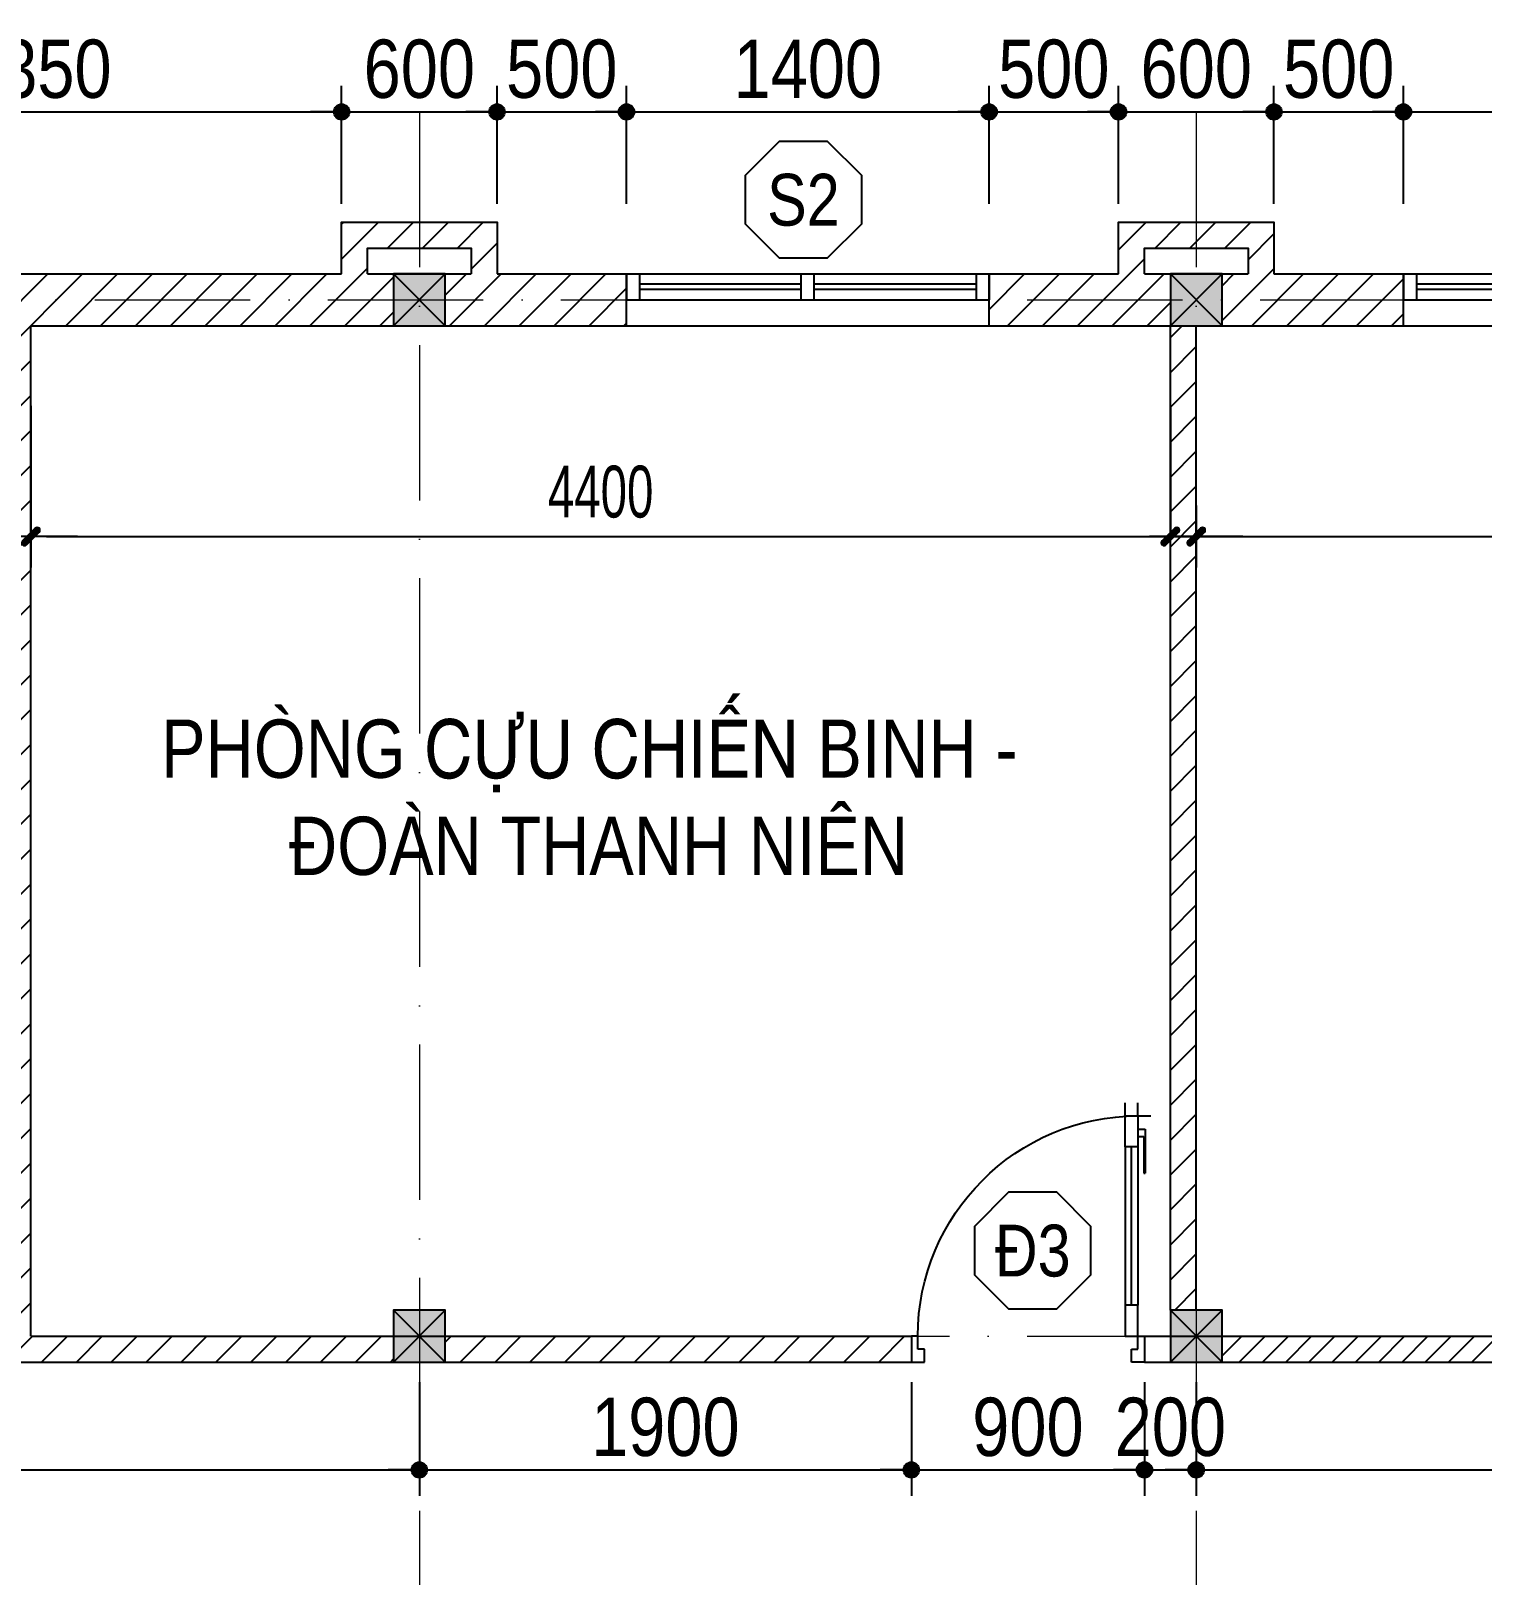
# Model space of a CAD drawing. Header units: millimetres. Extents: x 1201 to 176852, y 279 to 65351.
# Drawn here: x 79469 to 85073, y 31586 to 37547 of the extents above; entities that cross this region are included whole.
import ezdxf
from ezdxf.enums import TextEntityAlignment as Align

# ---------------------------------------------------------------- set-up
doc = ezdxf.new("R2010")
doc.units = ezdxf.units.MM
doc.linetypes.add('ACAD_ISO10W100', pattern=[18, 12, -3, 0, -3])
for name, color, linetype in [('009', 251, 'Continuous'), ('DIM', 1, 'Continuous'), ('DOOR', 20, 'Continuous'), ('MEDIUM', 2, 'Continuous'), ('TAGS', 60, 'Continuous'), ('TEXT', 7, 'Continuous'), ('TUONG', 131, 'Continuous'), ('WALL', 4, 'Continuous')]:
    doc.layers.add(name, color=color, linetype=linetype)
doc.layers.add('TRUC', color=24, linetype='Continuous', lineweight=0)
doc.styles.add('1', font='', dxfattribs={"height": 250})
doc.styles.add('HEL-CONDENSE', font='')
doc.styles.add('KICHTHUOC', font='', dxfattribs={"width": 0.8})
doc.styles.add('VNI-HELVE-CONDENSEN', font='')
doc.styles.get('1').set_extended_font_data('VNI-Helve-Condense')
doc.styles.get('HEL-CONDENSE').set_extended_font_data('VNI-Helve-Condense')
doc.styles.get('KICHTHUOC').set_extended_font_data('VNI-Helve-Condense')
doc.styles.get('VNI-HELVE-CONDENSEN').set_extended_font_data('VNI-Helve-Condense')
doc.dimstyles.new('1-100', dxfattribs={"dimtxt": 200, "dimasz": 60, "dimexe": 0, "dimexo": 0, "dimgap": 70, "dimtad": 1, "dimtoh": 1, "dimdec": 0, "dimzin": 9, "dimdsep": 46, "dimtxsty": 'KICHTHUOC', "dimblk": 'KTHUOC', "dimcen": 15, "dimdle": 150, "dimclrd": 256, "dimclre": 256, "dimclrt": 7, "dimadec": 0, "dimazin": 0, "dimtfac": 1, "dimtdec": 0, "dimtix": 1, "dimtmove": 2, "dimatfit": 3, "dimfxl": 1, "dimtolj": 1, "dimtzin": 1, "dimarcsym": 0})
doc.dimstyles.new('D100', dxfattribs={"dimtxt": 225, "dimasz": 1.2, "dimexe": 100, "dimexo": 0, "dimgap": 50, "dimtad": 1, "dimdec": 0, "dimzin": 13, "dimdsep": 46, "dimtxsty": 'HEL-CONDENSE', "dimblk": 'D50', "dimcen": 0, "dimclrd": 1, "dimclre": 1, "dimclrt": 7, "dimadec": 0, "dimazin": 0, "dimtfac": 1, "dimtdec": 0, "dimtmove": 0, "dimatfit": 3, "dimldrblk": 'D50', "dimfxl": 1, "dimtolj": 1, "dimtzin": 13, "dimarcsym": 0})

# ---------------------------------------------------------------- blocks, each defined once
blk = doc.blocks.new('A$C6E0044D6')
at = {"layer": 'DOOR'}
for p, q in [((-25, 925), (-25, 975)), ((25, 925), (25, 975)), ((-25, 925), (-75, 925)), ((25, 925), (-25, 925)), ((-25, 925), (-25, 805)), ((25, 805), (25, 925)), ((-25, 874.1), (-53.3, 874.1)), ((-53.3, 874.1), (-53.3, 704.5)), ((-25, 845.9), (-47.6, 845.9)), ((-47.6, 845.9), (-47.6, 704.5)), ((-25, 874.1), (-25, 845.9)), ((-25, 827.9), (-25, 195)), ((-25, 805), (25, 805)), ((0, 195), (0, 805)), ((25, 805), (25, 195)), ((-47.6, 704.5), (-53.3, 704.5)), ((-25, 195), (25, 195)), ((-25, 75), (-25, 195)), ((25, 195), (25, 75)), ((-25, 75), (-50, 75)), ((-50, 75), (-50, -25)), ((-25, 25), (-25, 75)), ((25, 75), (-25, 75)), ((825, 25), (825, 75)), ((825, 75), (850, 75)), ((850, 75), (850, -25)), ((0, 25), (-25, 25)), ((0, -25), (0, 25)), ((800, -25), (800, 25)), ((800, 25), (825, 25)), ((-50, -25), (0, -25)), ((850, -25), (800, -25))]:
    blk.add_line(p, q, dxfattribs=at)
at = {"layer": 'DOOR', "color": 251}
blk.add_arc((-25, 75), 850, 0, 90, dxfattribs=at)
blk = doc.blocks.new('KH-CUADI')
at = {"layer": 'TAGS'}
blk.add_lwpolyline([(-124.3, 300), (-300, 124.3), (-300, -124.3), (-124.3, -300), (124.3, -300), (300, -124.3), (300, 124.3), (124.3, 300)], close=True, dxfattribs=at)
at = {"layer": 'TAGS', "style": 'VNI-HELVE-CONDENSEN'}
blk.add_attdef('D', text='', height=300, dxfattribs=at).set_placement((0, 0), align=Align.MIDDLE)
blk = doc.blocks.new('s11')
at = {"layer": 'DOOR'}
for p, q in [((0, 0), (0, -100)), ((1400, 0), (0, 0)), ((50, 0), (50, -100)), ((1350, 0), (1350, -100)), ((1400, 0), (1400, -100)), ((1400, -100), (0, -100))]:
    blk.add_line(p, q, dxfattribs=at)
at = {"layer": 'DOOR', "linetype": 'ByBlock', "lineweight": -2}
for p, q in [((675, -100), (675, 0)), ((725, -100), (725, 0))]:
    blk.add_line(p, q, dxfattribs=at)
at = {"layer": 'DOOR', "color": 251}
for p, q in [((50, -40), (675, -40)), ((725, -40), (1350, -40)), ((50, -60), (675, -60)), ((725, -60), (1350, -60))]:
    blk.add_line(p, q, dxfattribs=at)
blk = doc.blocks.new('A$C225A2996')
at = {"layer": 'WALL'}
blk.add_hatch(color=4, dxfattribs=at).paths.add_polyline_path([(531.4, 81.6), (731.4, 81.6), (731.4, 281.6), (531.4, 281.6)])
at = {"layer": 'WALL', "color": 4}
for p, q in [((531.4, 281.6), (731.4, 81.6)), ((531.4, 81.6), (731.4, 281.6))]:
    blk.add_line(p, q, dxfattribs=at)
blk.add_lwpolyline([(531.4, 81.6), (731.4, 81.6), (731.4, 281.6), (531.4, 281.6)], close=True, dxfattribs=at)
blk = doc.blocks.new('D50')
at = {"layer": 'DIM'}
blk.add_hatch(color=256, dxfattribs=at).paths.add_polyline_path([(25, 0, 1), (-25, 0, 1)])
blk.add_line((25, 0), (100, 0), dxfattribs=at)
blk.add_circle((0, 0), 25, dxfattribs=at)
blk = doc.blocks.new('*D1144')
at = {"layer": 'DEFPOINTS', "color": 0, "linetype": 'Continuous', "transparency": 16777216}
for p in [(77169, 32330.9), (80969, 32330.9), (80969, 31991.8)]:
    blk.add_point(p, dxfattribs=at)
at = {"layer": 'DIM', "color": 1, "linetype": 'Continuous', "lineweight": -2, "transparency": 16777216}
for p, q in [((77169, 32330.9), (77169, 31891.8)), ((80969, 32330.9), (80969, 31891.8)), ((77170.2, 31991.8), (80967.8, 31991.8))]:
    blk.add_line(p, q, dxfattribs=at)
at = {"layer": 'DIM', "color": 1, "linetype": 'Continuous', "lineweight": -2, "transparency": 16777216, "xscale": 1.199999999999999, "yscale": 1.199999999999999, "zscale": 1.199999999999999, "rotation": 180}
blk.add_blockref('D50', (77169, 31991.8), dxfattribs=at)
at = {"layer": 'DIM', "color": 1, "linetype": 'Continuous', "lineweight": -2, "transparency": 16777216, "xscale": 1.199999999999999, "yscale": 1.199999999999999, "zscale": 1.199999999999999}
blk.add_blockref('D50', (80969, 31991.8), dxfattribs=at)
at = {"layer": 'DIM', "color": 7, "linetype": 'Continuous', "transparency": 16777216, "insert": (79069, 32156.7), "char_height": 225, "attachment_point": 5, "style": 'HEL-CONDENSE'}
blk.add_mtext('\\A1;3800', dxfattribs=at)
blk = doc.blocks.new('*D1145')
at = {"layer": 'DEFPOINTS', "color": 0, "linetype": 'Continuous', "transparency": 16777216}
for p in [(80969, 32330.9), (82869, 32330.9), (82869, 31991.8)]:
    blk.add_point(p, dxfattribs=at)
at = {"layer": 'DIM', "color": 1, "linetype": 'Continuous', "lineweight": -2, "transparency": 16777216}
for p, q in [((80969, 32330.9), (80969, 31891.8)), ((82869, 32330.9), (82869, 31891.8)), ((80970.2, 31991.8), (82867.8, 31991.8))]:
    blk.add_line(p, q, dxfattribs=at)
at = {"layer": 'DIM', "color": 1, "linetype": 'Continuous', "lineweight": -2, "transparency": 16777216, "xscale": 1.199999999999999, "yscale": 1.199999999999999, "zscale": 1.199999999999999, "rotation": 180}
blk.add_blockref('D50', (80969, 31991.8), dxfattribs=at)
at = {"layer": 'DIM', "color": 1, "linetype": 'Continuous', "lineweight": -2, "transparency": 16777216, "xscale": 1.199999999999999, "yscale": 1.199999999999999, "zscale": 1.199999999999999}
blk.add_blockref('D50', (82869, 31991.8), dxfattribs=at)
at = {"layer": 'DIM', "color": 7, "linetype": 'Continuous', "transparency": 16777216, "insert": (81919, 32156.7), "char_height": 225, "attachment_point": 5, "style": 'HEL-CONDENSE'}
blk.add_mtext('\\A1;1900', dxfattribs=at)
blk = doc.blocks.new('*D1146')
at = {"layer": 'DEFPOINTS', "color": 0, "linetype": 'Continuous', "transparency": 16777216}
for p in [(82869, 32330.9), (83769, 32330.9), (83769, 31991.8)]:
    blk.add_point(p, dxfattribs=at)
at = {"layer": 'DIM', "color": 1, "linetype": 'Continuous', "lineweight": -2, "transparency": 16777216}
for p, q in [((82869, 32330.9), (82869, 31891.8)), ((83769, 32330.9), (83769, 31891.8)), ((82870.2, 31991.8), (83767.8, 31991.8))]:
    blk.add_line(p, q, dxfattribs=at)
at = {"layer": 'DIM', "color": 1, "linetype": 'Continuous', "lineweight": -2, "transparency": 16777216, "xscale": 1.199999999999999, "yscale": 1.199999999999999, "zscale": 1.199999999999999, "rotation": 180}
blk.add_blockref('D50', (82869, 31991.8), dxfattribs=at)
at = {"layer": 'DIM', "color": 1, "linetype": 'Continuous', "lineweight": -2, "transparency": 16777216, "xscale": 1.199999999999999, "yscale": 1.199999999999999, "zscale": 1.199999999999999}
blk.add_blockref('D50', (83769, 31991.8), dxfattribs=at)
at = {"layer": 'DIM', "color": 7, "linetype": 'Continuous', "transparency": 16777216, "insert": (83319, 32156.7), "char_height": 225, "attachment_point": 5, "style": 'HEL-CONDENSE'}
blk.add_mtext('\\A1;900', dxfattribs=at)
blk = doc.blocks.new('*D1147')
at = {"layer": 'DEFPOINTS', "color": 0, "linetype": 'Continuous', "transparency": 16777216}
for p in [(83769, 32330.9), (83969, 32330.9), (83969, 31991.8)]:
    blk.add_point(p, dxfattribs=at)
at = {"layer": 'DIM', "color": 1, "linetype": 'Continuous', "lineweight": -2, "transparency": 16777216}
for p, q in [((83769, 32330.9), (83769, 31891.8)), ((83969, 32330.9), (83969, 31891.8)), ((83770.2, 31991.8), (83967.8, 31991.8))]:
    blk.add_line(p, q, dxfattribs=at)
at = {"layer": 'DIM', "color": 1, "linetype": 'Continuous', "lineweight": -2, "transparency": 16777216, "xscale": 1.199999999999999, "yscale": 1.199999999999999, "zscale": 1.199999999999999, "rotation": 180}
blk.add_blockref('D50', (83769, 31991.8), dxfattribs=at)
at = {"layer": 'DIM', "color": 1, "linetype": 'Continuous', "lineweight": -2, "transparency": 16777216, "xscale": 1.199999999999999, "yscale": 1.199999999999999, "zscale": 1.199999999999999}
blk.add_blockref('D50', (83969, 31991.8), dxfattribs=at)
at = {"layer": 'DIM', "color": 7, "linetype": 'Continuous', "transparency": 16777216, "insert": (83869, 32156.7), "char_height": 225, "attachment_point": 5, "style": 'HEL-CONDENSE'}
blk.add_mtext('\\A1;200', dxfattribs=at)
blk = doc.blocks.new('*D1148')
at = {"layer": 'DEFPOINTS', "color": 0, "linetype": 'Continuous', "transparency": 16777216}
for p in [(83969, 32330.9), (87769, 32330.9), (87769, 31991.8)]:
    blk.add_point(p, dxfattribs=at)
at = {"layer": 'DIM', "color": 1, "linetype": 'Continuous', "lineweight": -2, "transparency": 16777216}
for p, q in [((83969, 32330.9), (83969, 31891.8)), ((87769, 32330.9), (87769, 31891.8)), ((83970.2, 31991.8), (87767.8, 31991.8))]:
    blk.add_line(p, q, dxfattribs=at)
at = {"layer": 'DIM', "color": 1, "linetype": 'Continuous', "lineweight": -2, "transparency": 16777216, "xscale": 1.199999999999999, "yscale": 1.199999999999999, "zscale": 1.199999999999999, "rotation": 180}
blk.add_blockref('D50', (83969, 31991.8), dxfattribs=at)
at = {"layer": 'DIM', "color": 1, "linetype": 'Continuous', "lineweight": -2, "transparency": 16777216, "xscale": 1.199999999999999, "yscale": 1.199999999999999, "zscale": 1.199999999999999}
blk.add_blockref('D50', (87769, 31991.8), dxfattribs=at)
at = {"layer": 'DIM', "color": 7, "linetype": 'Continuous', "transparency": 16777216, "insert": (85869, 32156.7), "char_height": 225, "attachment_point": 5, "style": 'HEL-CONDENSE'}
blk.add_mtext('\\A1;3800', dxfattribs=at)
blk = doc.blocks.new('*D1021')
at = {"layer": 'DEFPOINTS', "color": 0, "transparency": 16777216}
for p in [(80669, 37234.2), (78319, 36878.9), (80669, 36878.9)]:
    blk.add_point(p, dxfattribs=at)
at = {"layer": 'DIM', "color": 1, "lineweight": -2, "transparency": 16777216}
for p, q in [((78319, 36878.9), (78319, 37334.2)), ((80669, 36878.9), (80669, 37334.2)), ((78320.2, 37234.2), (80667.8, 37234.2))]:
    blk.add_line(p, q, dxfattribs=at)
at = {"layer": 'DIM', "color": 1, "lineweight": -2, "transparency": 16777216, "xscale": 1.199999999999999, "yscale": 1.199999999999999, "zscale": 1.199999999999999, "rotation": 180}
blk.add_blockref('D50', (78319, 37234.2), dxfattribs=at)
at = {"layer": 'DIM', "color": 1, "lineweight": -2, "transparency": 16777216, "xscale": 1.199999999999999, "yscale": 1.199999999999999, "zscale": 1.199999999999999}
blk.add_blockref('D50', (80669, 37234.2), dxfattribs=at)
at = {"layer": 'DIM', "color": 7, "transparency": 16777216, "insert": (79494, 37399.1), "char_height": 225, "attachment_point": 5, "style": 'HEL-CONDENSE'}
blk.add_mtext('\\A1;2350', dxfattribs=at)
blk = doc.blocks.new('*D1022')
at = {"layer": 'DEFPOINTS', "color": 0, "transparency": 16777216}
for p in [(81269, 37234.2), (80669, 36878.9), (81269, 36878.9)]:
    blk.add_point(p, dxfattribs=at)
at = {"layer": 'DIM', "color": 1, "lineweight": -2, "transparency": 16777216}
for p, q in [((80669, 36878.9), (80669, 37334.2)), ((81269, 36878.9), (81269, 37334.2)), ((80670.2, 37234.2), (81267.8, 37234.2))]:
    blk.add_line(p, q, dxfattribs=at)
at = {"layer": 'DIM', "color": 1, "lineweight": -2, "transparency": 16777216, "xscale": 1.199999999999999, "yscale": 1.199999999999999, "zscale": 1.199999999999999, "rotation": 180}
blk.add_blockref('D50', (80669, 37234.2), dxfattribs=at)
at = {"layer": 'DIM', "color": 1, "lineweight": -2, "transparency": 16777216, "xscale": 1.199999999999999, "yscale": 1.199999999999999, "zscale": 1.199999999999999}
blk.add_blockref('D50', (81269, 37234.2), dxfattribs=at)
at = {"layer": 'DIM', "color": 7, "transparency": 16777216, "insert": (80969, 37399.1), "char_height": 225, "attachment_point": 5, "style": 'HEL-CONDENSE'}
blk.add_mtext('\\A1;600', dxfattribs=at)
blk = doc.blocks.new('*D1023')
at = {"layer": 'DEFPOINTS', "color": 0, "transparency": 16777216}
for p in [(81769, 37234.2), (81269, 36878.9), (81769, 36878.9)]:
    blk.add_point(p, dxfattribs=at)
at = {"layer": 'DIM', "color": 1, "lineweight": -2, "transparency": 16777216}
for p, q in [((81269, 36878.9), (81269, 37334.2)), ((81769, 36878.9), (81769, 37334.2)), ((81270.2, 37234.2), (81767.8, 37234.2))]:
    blk.add_line(p, q, dxfattribs=at)
at = {"layer": 'DIM', "color": 1, "lineweight": -2, "transparency": 16777216, "xscale": 1.199999999999999, "yscale": 1.199999999999999, "zscale": 1.199999999999999, "rotation": 180}
blk.add_blockref('D50', (81269, 37234.2), dxfattribs=at)
at = {"layer": 'DIM', "color": 1, "lineweight": -2, "transparency": 16777216, "xscale": 1.199999999999999, "yscale": 1.199999999999999, "zscale": 1.199999999999999}
blk.add_blockref('D50', (81769, 37234.2), dxfattribs=at)
at = {"layer": 'DIM', "color": 7, "transparency": 16777216, "insert": (81519, 37399.1), "char_height": 225, "attachment_point": 5, "style": 'HEL-CONDENSE'}
blk.add_mtext('\\A1;500', dxfattribs=at)
blk = doc.blocks.new('*D1024')
at = {"layer": 'DEFPOINTS', "color": 0, "transparency": 16777216}
for p in [(84269, 37234.2), (83669, 36878.9), (84269, 36878.9)]:
    blk.add_point(p, dxfattribs=at)
at = {"layer": 'DIM', "color": 1, "lineweight": -2, "transparency": 16777216}
for p, q in [((83669, 36878.9), (83669, 37334.2)), ((84269, 36878.9), (84269, 37334.2)), ((83670.2, 37234.2), (84267.8, 37234.2))]:
    blk.add_line(p, q, dxfattribs=at)
at = {"layer": 'DIM', "color": 1, "lineweight": -2, "transparency": 16777216, "xscale": 1.199999999999999, "yscale": 1.199999999999999, "zscale": 1.199999999999999, "rotation": 180}
blk.add_blockref('D50', (83669, 37234.2), dxfattribs=at)
at = {"layer": 'DIM', "color": 1, "lineweight": -2, "transparency": 16777216, "xscale": 1.199999999999999, "yscale": 1.199999999999999, "zscale": 1.199999999999999}
blk.add_blockref('D50', (84269, 37234.2), dxfattribs=at)
at = {"layer": 'DIM', "color": 7, "transparency": 16777216, "insert": (83969, 37399.1), "char_height": 225, "attachment_point": 5, "style": 'HEL-CONDENSE'}
blk.add_mtext('\\A1;600', dxfattribs=at)
blk = doc.blocks.new('*D1025')
at = {"layer": 'DEFPOINTS', "color": 0, "transparency": 16777216}
for p in [(84769, 37234.2), (84269, 36878.9), (84769, 36878.9)]:
    blk.add_point(p, dxfattribs=at)
at = {"layer": 'DIM', "color": 1, "lineweight": -2, "transparency": 16777216}
for p, q in [((84269, 36878.9), (84269, 37334.2)), ((84769, 36878.9), (84769, 37334.2)), ((84270.2, 37234.2), (84767.8, 37234.2))]:
    blk.add_line(p, q, dxfattribs=at)
at = {"layer": 'DIM', "color": 1, "lineweight": -2, "transparency": 16777216, "xscale": 1.199999999999999, "yscale": 1.199999999999999, "zscale": 1.199999999999999, "rotation": 180}
blk.add_blockref('D50', (84269, 37234.2), dxfattribs=at)
at = {"layer": 'DIM', "color": 1, "lineweight": -2, "transparency": 16777216, "xscale": 1.199999999999999, "yscale": 1.199999999999999, "zscale": 1.199999999999999}
blk.add_blockref('D50', (84769, 37234.2), dxfattribs=at)
at = {"layer": 'DIM', "color": 7, "transparency": 16777216, "insert": (84519, 37399.1), "char_height": 225, "attachment_point": 5, "style": 'HEL-CONDENSE'}
blk.add_mtext('\\A1;500', dxfattribs=at)
blk = doc.blocks.new('*D1049')
at = {"layer": 'DEFPOINTS', "color": 0, "transparency": 16777216}
for p in [(86169, 37234.2), (84769, 36878.9), (86169, 36878.9)]:
    blk.add_point(p, dxfattribs=at)
at = {"layer": 'DIM', "color": 1, "lineweight": -2, "transparency": 16777216}
for p, q in [((84769, 36878.9), (84769, 37334.2)), ((86169, 36878.9), (86169, 37334.2)), ((84770.2, 37234.2), (86167.8, 37234.2))]:
    blk.add_line(p, q, dxfattribs=at)
at = {"layer": 'DIM', "color": 1, "lineweight": -2, "transparency": 16777216, "xscale": 1.199999999999999, "yscale": 1.199999999999999, "zscale": 1.199999999999999, "rotation": 180}
blk.add_blockref('D50', (84769, 37234.2), dxfattribs=at)
at = {"layer": 'DIM', "color": 1, "lineweight": -2, "transparency": 16777216, "xscale": 1.199999999999999, "yscale": 1.199999999999999, "zscale": 1.199999999999999}
blk.add_blockref('D50', (86169, 37234.2), dxfattribs=at)
at = {"layer": 'DIM', "color": 7, "transparency": 16777216, "insert": (85469, 37399.1), "char_height": 225, "attachment_point": 5, "style": 'HEL-CONDENSE'}
blk.add_mtext('\\A1;1400', dxfattribs=at)
blk = doc.blocks.new('*D1051')
at = {"layer": 'DEFPOINTS', "color": 0, "transparency": 16777216}
for p in [(83169, 37234.2), (81769, 36878.9), (83169, 36878.9)]:
    blk.add_point(p, dxfattribs=at)
at = {"layer": 'DIM', "color": 1, "lineweight": -2, "transparency": 16777216}
for p, q in [((81769, 36878.9), (81769, 37334.2)), ((83169, 36878.9), (83169, 37334.2)), ((81770.2, 37234.2), (83167.8, 37234.2))]:
    blk.add_line(p, q, dxfattribs=at)
at = {"layer": 'DIM', "color": 1, "lineweight": -2, "transparency": 16777216, "xscale": 1.199999999999999, "yscale": 1.199999999999999, "zscale": 1.199999999999999, "rotation": 180}
blk.add_blockref('D50', (81769, 37234.2), dxfattribs=at)
at = {"layer": 'DIM', "color": 1, "lineweight": -2, "transparency": 16777216, "xscale": 1.199999999999999, "yscale": 1.199999999999999, "zscale": 1.199999999999999}
blk.add_blockref('D50', (83169, 37234.2), dxfattribs=at)
at = {"layer": 'DIM', "color": 7, "transparency": 16777216, "insert": (82469, 37399.1), "char_height": 225, "attachment_point": 5, "style": 'HEL-CONDENSE'}
blk.add_mtext('\\A1;1400', dxfattribs=at)
blk = doc.blocks.new('*D1052')
at = {"layer": 'DEFPOINTS', "color": 0, "transparency": 16777216}
for p in [(83669, 37234.2), (83169, 36878.9), (83669, 36878.9)]:
    blk.add_point(p, dxfattribs=at)
at = {"layer": 'DIM', "color": 1, "lineweight": -2, "transparency": 16777216}
for p, q in [((83169, 36878.9), (83169, 37334.2)), ((83669, 36878.9), (83669, 37334.2)), ((83170.2, 37234.2), (83667.8, 37234.2))]:
    blk.add_line(p, q, dxfattribs=at)
at = {"layer": 'DIM', "color": 1, "lineweight": -2, "transparency": 16777216, "xscale": 1.199999999999999, "yscale": 1.199999999999999, "zscale": 1.199999999999999, "rotation": 180}
blk.add_blockref('D50', (83169, 37234.2), dxfattribs=at)
at = {"layer": 'DIM', "color": 1, "lineweight": -2, "transparency": 16777216, "xscale": 1.199999999999999, "yscale": 1.199999999999999, "zscale": 1.199999999999999}
blk.add_blockref('D50', (83669, 37234.2), dxfattribs=at)
at = {"layer": 'DIM', "color": 7, "transparency": 16777216, "insert": (83419, 37399.1), "char_height": 225, "attachment_point": 5, "style": 'HEL-CONDENSE'}
blk.add_mtext('\\A1;500', dxfattribs=at)
blk = doc.blocks.new('KTHUOC')
at = {"ltscale": 50}
h = blk.add_hatch(color=256, dxfattribs=at)
edge = h.paths.add_edge_path()
edge.add_line((0.283, 0.53), (-0.53, -0.283))
edge.add_arc((-0.407, -0.407), 0.175, 135, 225)
edge.add_arc((-0.407, -0.407), 0.175, 225, 315)
edge.add_line((-0.283, -0.53), (0.53, 0.283))
edge.add_arc((0.407, 0.407), 0.175, 315, 405)
edge.add_arc((0.407, 0.407), 0.175, 45, 135)
for p, q in [((0, -2), (0, 2)), ((-3, 0), (3, 0))]:
    blk.add_line(p, q)
blk.add_lwpolyline([(0.283, 0.53), (-0.53, -0.283, 0.414214), (-0.53, -0.53), (-0.53, -0.53, 0.414214), (-0.283, -0.53), (0.53, 0.283, 0.414214), (0.53, 0.53), (0.53, 0.53, 0.414214)], format="xyb", close=True)
blk = doc.blocks.new('*D981')
at = {"layer": '009', "lineweight": -2, "transparency": 16777216}
blk.add_line((84029, 35594.9), (89409, 35594.9), dxfattribs=at)
at = {"layer": 'DEFPOINTS', "color": 0, "transparency": 16777216}
for p in [(83969, 35594.9), (89469, 35594.9), (89469, 35594.9)]:
    blk.add_point(p, dxfattribs=at)
at = {"layer": '009', "lineweight": -2, "transparency": 16777216, "xscale": 60, "yscale": 60, "zscale": 60, "rotation": 180}
blk.add_blockref('KTHUOC', (83969, 35594.9), dxfattribs=at)
at = {"layer": '009', "lineweight": -2, "transparency": 16777216, "xscale": 60, "yscale": 60, "zscale": 60}
blk.add_blockref('KTHUOC', (89469, 35594.9), dxfattribs=at)
at = {"layer": '009', "color": 7, "transparency": 16777216, "insert": (86719, 35767), "char_height": 200, "attachment_point": 5, "style": 'KICHTHUOC'}
blk.add_mtext('\\A1;5500', dxfattribs=at)
blk = doc.blocks.new('*D982')
at = {"layer": '009', "lineweight": -2, "transparency": 16777216}
for p, q in [((79469, 36099.5), (79469, 35594.9)), ((83869, 36099.5), (83869, 35594.9)), ((79529, 35594.9), (83809, 35594.9))]:
    blk.add_line(p, q, dxfattribs=at)
at = {"layer": 'DEFPOINTS', "color": 0, "transparency": 16777216}
for p in [(79469, 36099.5), (83869, 36099.5), (83869, 35594.9)]:
    blk.add_point(p, dxfattribs=at)
at = {"layer": '009', "lineweight": -2, "transparency": 16777216, "xscale": 60, "yscale": 60, "zscale": 60, "rotation": 180}
blk.add_blockref('KTHUOC', (79469, 35594.9), dxfattribs=at)
at = {"layer": '009', "lineweight": -2, "transparency": 16777216, "xscale": 60, "yscale": 60, "zscale": 60}
blk.add_blockref('KTHUOC', (83869, 35594.9), dxfattribs=at)
at = {"layer": '009', "color": 7, "transparency": 16777216, "insert": (81669, 35767), "char_height": 200, "attachment_point": 5, "style": 'KICHTHUOC'}
blk.add_mtext('\\A1;4400', dxfattribs=at)

msp = doc.modelspace()

# ---------------------------------------------------------------- hatches: boundary and pattern name
at = {"layer": '009'}
h = msp.add_hatch(dxfattribs=at)
h.set_pattern_fill('ANSI31', color=256, scale=30, style=0)
h.set_pattern_definition([(45, (-1228036.16, -308637.74), (-67.351921, 67.351921), [])])
h.paths.add_polyline_path([(83869.008, 36608.429), (83769.008, 36608.429), (83769.008, 36708.429), (84169.008, 36708.429), (84169.008, 36608.429), (84069.008, 36608.429), (84069.008, 36408.429), (84769.008, 36408.429), (84769.008, 36608.429), (84269.008, 36608.429), (84269.008, 36808.429), (83669.008, 36808.429), (83669.008, 36608.429), (83169.008, 36608.429), (83169.008, 36408.429), (83869.008, 36408.429)])
h.paths.add_polyline_path([(80869.008, 36608.429), (80769.008, 36608.429), (80769.008, 36708.429), (81169.008, 36708.429), (81169.008, 36608.429), (81069.008, 36608.429), (81069.008, 36408.429), (81769.008, 36408.429), (81769.008, 36608.429), (81269.008, 36608.429), (81269.008, 36808.429), (80669.008, 36808.429), (80669.008, 36608.429), (79169.008, 36608.429), (79169.008, 36508.429), (79169.008, 36408.429), (79369.008, 36408.429), (79369.008, 35033.429), (79169.008, 35033.429), (79169.008, 34933.429), (79369.008, 34933.429), (79369.008, 32508.429), (77269.008, 32508.429), (77269.008, 32608.429), (77169.008, 32608.429), (77169.008, 32408.429), (79369.008, 32408.429), (80869.008, 32408.429), (80869.008, 32508.429), (79469.008, 32508.429), (79469.008, 36408.429), (80869.008, 36408.429)])
h.paths.add_polyline_path([(78569.008, 36608.429), (78319.008, 36608.429), (78319.008, 36808.429), (77719.008, 36808.429), (77719.008, 36608.429), (76969.008, 36608.429), (76969.008, 36508.429), (76969.008, 36408.429), (77169.008, 36408.429), (77169.008, 35033.429), (76969.008, 35033.429), (76969.008, 34933.429), (77169.008, 34933.429), (77169.008, 33608.429), (75969.008, 33608.429), (75969.008, 33508.429), (77169.008, 33508.429), (77169.008, 33408.429), (77269.008, 33408.429), (77269.008, 34933.429), (77469.008, 34933.429), (77469.008, 35020.929), (77469.008, 35033.429), (77269.008, 35033.429), (77269.008, 36408.429), (77494.008, 36408.429), (78269.008, 36408.429), (78269.008, 35033.429), (78169.008, 35033.429), (78169.008, 34933.429), (78469.008, 34933.429), (78469.008, 35020.929), (78469.008, 35033.429), (78369.008, 35033.429), (78369.008, 36408.429), (78569.008, 36408.429)])
h.paths.add_polyline_path([(78219.008, 36608.429), (78119.008, 36608.429), (77819.008, 36608.429), (77819.008, 36708.429), (78219.008, 36708.429)], flags=16)
h.paths.add_polyline_path([(75369.008, 36408.429), (75369.008, 36858.429), (74619.008, 36858.429), (74619.008, 36258.429), (74869.008, 36258.429), (74869.008, 34808.429), (75069.008, 34808.429), (75069.008, 34933.429), (75269.008, 34933.429), (75269.008, 35020.929), (75269.008, 35033.429), (75069.008, 35033.429), (75069.008, 36158.429), (75369.008, 36158.429)])
h.paths.add_polyline_path([(75069.008, 36258.429), (75069.008, 36408.429), (74869.008, 36408.429), (74869.008, 36383.429), (74869.008, 36358.429), (74719.008, 36358.429), (74719.008, 36758.429), (75269.008, 36758.429), (75269.008, 36508.429), (75069.008, 36508.429), (75069.008, 36408.429), (75269.008, 36408.429), (75269.008, 36258.429)], flags=16)
h.paths.add_polyline_path([(82869.008, 32508.429), (81069.008, 32508.429), (81069.008, 32408.429), (82869.008, 32408.429)])
h.paths.add_polyline_path([(83969.008, 36408.429), (83869.008, 36408.429), (83869.008, 32608.429), (83969.008, 32608.429)])
h = msp.add_hatch(dxfattribs=at)
h.set_pattern_fill('ANSI31', color=256, scale=20, style=0)
h.set_pattern_definition([(45, (-1228036.16, -308637.74), (-44.9012806, 44.9012806), [])])
h.paths.add_polyline_path([(87769.008, 32508.429), (84069.008, 32508.429), (84069.008, 32408.429), (87769.008, 32408.429)])
h.paths.add_polyline_path([(87519.008, 36608.429), (87269.008, 36608.429), (87269.008, 36808.429), (86669.008, 36808.429), (86669.008, 36608.429), (86169.008, 36608.429), (86169.008, 36408.429), (87519.008, 36408.429)])
h.paths.add_polyline_path([(86769.008, 36608.429), (86769.008, 36708.429), (87169.008, 36708.429), (87169.008, 36608.429)], flags=17)
h.paths.add_polyline_path([(89369.008, 36608.429), (89269.008, 36608.429), (89269.008, 36708.429), (89669.008, 36708.429), (89669.008, 36608.429), (89569.008, 36608.429), (89569.008, 36408.429), (90119.008, 36408.429), (90119.008, 36608.429), (89769.008, 36608.429), (89769.008, 36808.429), (89169.008, 36808.429), (89169.008, 36608.429), (88919.008, 36608.429), (88919.008, 36408.429), (89369.008, 36408.429)])
h.paths.add_polyline_path([(89569.008, 36408.429), (89469.008, 36408.429), (89469.008, 32608.429), (89569.008, 32608.429)])

# ---------------------------------------------------------------- linework, layer by layer
at = {"layer": 'MEDIUM'}
for p, q in [((81769.008, 36408.429, 6450), (83169.008, 36408.429, 6450)), ((84769.008, 36408.429, 6450), (86169.008, 36408.429, 6450))]:
    msp.add_line(p, q, dxfattribs=at)
at = {"layer": 'TRUC', "linetype": 'ACAD_ISO10W100', "ltscale": 50, "elevation": 6450}
msp.add_lwpolyline([(72515.024, 37234.209), (110285.336, 37234.209), (110285.336, 20808.429), (72515.024, 20808.429)], close=True, dxfattribs=at)
for points in [[(80969.008, 37234.209), (80969.008, 20808.429)], [(80969.008, 37234.209), (80969.008, 20808.429)], [(83969.008, 37234.209), (83969.008, 20808.429)], [(72515.024, 36508.429), (110285.336, 36508.429)], [(72515.024, 32508.429), (110285.336, 32508.429)]]:
    msp.add_lwpolyline(points, dxfattribs=at)
at = {"layer": 'TUONG'}
for p, q in [((81769.008, 36408.429, 6450), (81769.008, 36608.429, 6450)), ((83169.008, 36408.429, 6450), (83169.008, 36608.429, 6450)), ((84769.008, 36408.429, 6450), (84769.008, 36608.429, 6450)), ((79469.008, 32508.429, 6450), (79469.008, 36408.429, 6450)), ((83869.008, 32608.429, 6450), (83869.008, 36408.429, 6450)), ((83969.008, 32608.429, 6450), (83969.008, 36408.429, 6450)), ((82869.008, 32508.429, 6450), (82869.008, 32408.429, 6450)), ((83769.008, 32508.429, 6450), (83769.008, 32408.429, 6450))]:
    msp.add_line(p, q, dxfattribs=at)
at = {"layer": 'TUONG', "elevation": 6450}
for points in [[(80669.008, 36608.429), (80669.008, 36808.429), (81269.008, 36808.429), (81269.008, 36608.429)], [(83669.008, 36608.429), (83669.008, 36808.429), (84269.008, 36808.429), (84269.008, 36608.429)], [(80769.008, 36608.429), (80769.008, 36708.429), (81169.008, 36708.429), (81169.008, 36608.429)], [(83769.008, 36608.429), (83769.008, 36708.429), (84169.008, 36708.429), (84169.008, 36608.429)], [(79169.008, 36608.429), (80669.008, 36608.429)], [(80769.008, 36608.429), (81169.008, 36608.429)], [(81269.008, 36608.429), (81769.008, 36608.429)], [(83169.008, 36608.429), (83669.008, 36608.429)], [(83769.008, 36608.429), (84169.008, 36608.429)], [(84269.008, 36608.429), (84769.008, 36608.429)], [(79469.008, 36408.429), (81769.008, 36408.429)], [(83169.008, 36408.429), (84769.008, 36408.429)], [(79469.008, 32508.429), (82869.008, 32508.429)], [(83769.008, 32508.429), (87769.008, 32508.429)], [(79369.008, 32408.429), (82869.008, 32408.429)], [(83769.008, 32408.429), (87769.008, 32408.429)]]:
    msp.add_lwpolyline(points, dxfattribs=at)

# ---------------------------------------------------------------- block references
at = {"layer": 'DOOR', "xscale": -1}
for name, p in [('s11', (83169.008, 36608.429, 6450)), ('s11', (86169.008, 36608.429, 6450)), ('A$C6E0044D6', (83719.008, 32433.429, 6450))]:
    msp.add_blockref(name, p, dxfattribs=at)
at = {"layer": 'TAGS', "linetype": 'Continuous'}
ref = msp.add_blockref('KH-CUADI', (82452.139, 36895.066, 6450), dxfattribs=dict(at, xscale=0.75, yscale=0.75, zscale=0.75, rotation=180))
ref.add_attrib('D', 'S2', dxfattribs={"color": 7, "height": 200, "style": 'VNI-HELVE-CONDENSEN'}).set_placement((82452.139, 36895.066, 6450), align=Align.MIDDLE)
ref = msp.add_blockref('KH-CUADI', (83337.566, 32838.64, 6450), dxfattribs=dict(at, xscale=0.75, yscale=0.75, zscale=0.75, rotation=180))
ref.add_attrib('D', 'Ñ3', dxfattribs={"color": 7, "height": 200, "style": 'VNI-HELVE-CONDENSEN'}).set_placement((83337.566, 32838.64, 6450), align=Align.MIDDLE)
at = {"layer": 'TUONG', "color": 4}
for p in [(80337.618, 36326.796, 6450), (83337.618, 36326.796, 6450), (80337.618, 32326.796, 6450), (83337.618, 32326.796, 6450)]:
    msp.add_blockref('A$C225A2996', p, dxfattribs=at)

# ---------------------------------------------------------------- texts
at = {"layer": 'TEXT', "insert": (81625.286, 34888.485, 6450), "char_height": 225, "attachment_point": 2, "style": '1'}
msp.add_mtext('PHOØNG CÖÏU CHIEÁN BINH -\\P ÑOAØN THANH NIEÂN', dxfattribs=at)

# ---------------------------------------------------------------- dimensions: what is measured, and where the dimension line sits
at = {"layer": '009'}
for base, p1, p2, picture, middle in [((83869.008, 35594.898, 6450), (79469.008, 36099.459, 6450), (83869.008, 36099.459, 6450), '*D982', (81669.008, 35767.032, 6450)), ((89469.008, 35594.898, 6450), (83969.008, 35594.898, 6450), (89469.008, 35594.898, 6450), '*D981', (86719.008, 35767.032, 6450))]:
    dim = msp.add_linear_dim(base=base, p1=p1, p2=p2, dimstyle='1-100', dxfattribs=at)
    dim.commit()
    dim.dimension.update_dxf_attribs({"geometry": picture, "text_midpoint": middle})
at = {"layer": 'DIM'}
for base, p1, p2, picture, middle in [((80669.008, 37234.209, 6450), (78319.008, 36878.853, 6450), (80669.008, 36878.853, 6450), '*D1021', (79494.008, 37399.109, 6450)), ((81269.008, 37234.209, 6450), (80669.008, 36878.853, 6450), (81269.008, 36878.853, 6450), '*D1022', (80969.008, 37399.109, 6450)), ((84269.008, 37234.209, 6450), (83669.008, 36878.853, 6450), (84269.008, 36878.853, 6450), '*D1024', (83969.008, 37399.109, 6450))]:
    dim = msp.add_linear_dim(base=base, p1=p1, p2=p2, dimstyle='D100', override={"dimtmove": 1}, dxfattribs=at)
    dim.commit()
    dim.dimension.update_dxf_attribs({"geometry": picture, "text_midpoint": middle})
for base, p1, p2, picture, middle in [((81769.008, 37234.209, 6450), (81269.008, 36878.853, 6450), (81769.008, 36878.853, 6450), '*D1023', (81519.008, 37234.209, 6450)), ((84769.008, 37234.209, 6450), (84269.008, 36878.853, 6450), (84769.008, 36878.853, 6450), '*D1025', (84519.008, 37234.209, 6450))]:
    dim = msp.add_linear_dim(base=base, p1=p1, p2=p2, dimstyle='D100', override={"dimtmove": 1}, dxfattribs=at)
    dim.commit()
    dim.dimension.update_dxf_attribs({"geometry": picture, "text_midpoint": middle, "dimtype": 160})
for base, p1, p2, picture, middle in [((83169.008, 37234.209, 6450), (81769.008, 36878.853, 6450), (83169.008, 36878.853, 6450), '*D1051', (82469.008, 37399.109, 6450)), ((86169.008, 37234.209, 6450), (84769.008, 36878.853, 6450), (86169.008, 36878.853, 6450), '*D1049', (85469.008, 37399.109, 6450))]:
    dim = msp.add_linear_dim(base=base, p1=p1, p2=p2, dimstyle='D100', dxfattribs=at)
    dim.commit()
    dim.dimension.update_dxf_attribs({"geometry": picture, "text_midpoint": middle})
dim = msp.add_linear_dim(base=(83669.008, 37234.209, 6450), p1=(83169.008, 36878.853, 6450), p2=(83669.008, 36878.853, 6450), dimstyle='D100', dxfattribs=at)
dim.commit()
dim.dimension.update_dxf_attribs({"geometry": '*D1052', "text_midpoint": (83419.008, 37234.209, 6450), "dimtype": 160})
at = {"layer": 'DIM', "linetype": 'Continuous'}
for base, p1, p2, picture, middle in [((80969.008, 31991.779, 6450), (77169.008, 32330.924, 6450), (80969.008, 32330.924, 6450), '*D1144', (79069.008, 32156.679, 6450)), ((82869.008, 31991.779, 6450), (80969.008, 32330.924, 6450), (82869.008, 32330.924, 6450), '*D1145', (81919.008, 32156.679, 6450)), ((83769.008, 31991.779, 6450), (82869.008, 32330.924, 6450), (83769.008, 32330.924, 6450), '*D1146', (83319.008, 32156.679, 6450)), ((87769.008, 31991.779, 6450), (83969.008, 32330.924, 6450), (87769.008, 32330.924, 6450), '*D1148', (85869.008, 32156.679, 6450))]:
    dim = msp.add_linear_dim(base=base, p1=p1, p2=p2, dimstyle='D100', dxfattribs=at)
    dim.commit()
    dim.dimension.update_dxf_attribs({"geometry": picture, "text_midpoint": middle})
dim = msp.add_linear_dim(base=(83969.008, 31991.779, 6450), p1=(83769.008, 32330.924, 6450), p2=(83969.008, 32330.924, 6450), dimstyle='D100', dxfattribs=at)
dim.commit()
dim.dimension.update_dxf_attribs({"geometry": '*D1147', "text_midpoint": (83869.008, 31991.779, 6450), "dimtype": 160})

doc.saveas('drawing.dxf')
